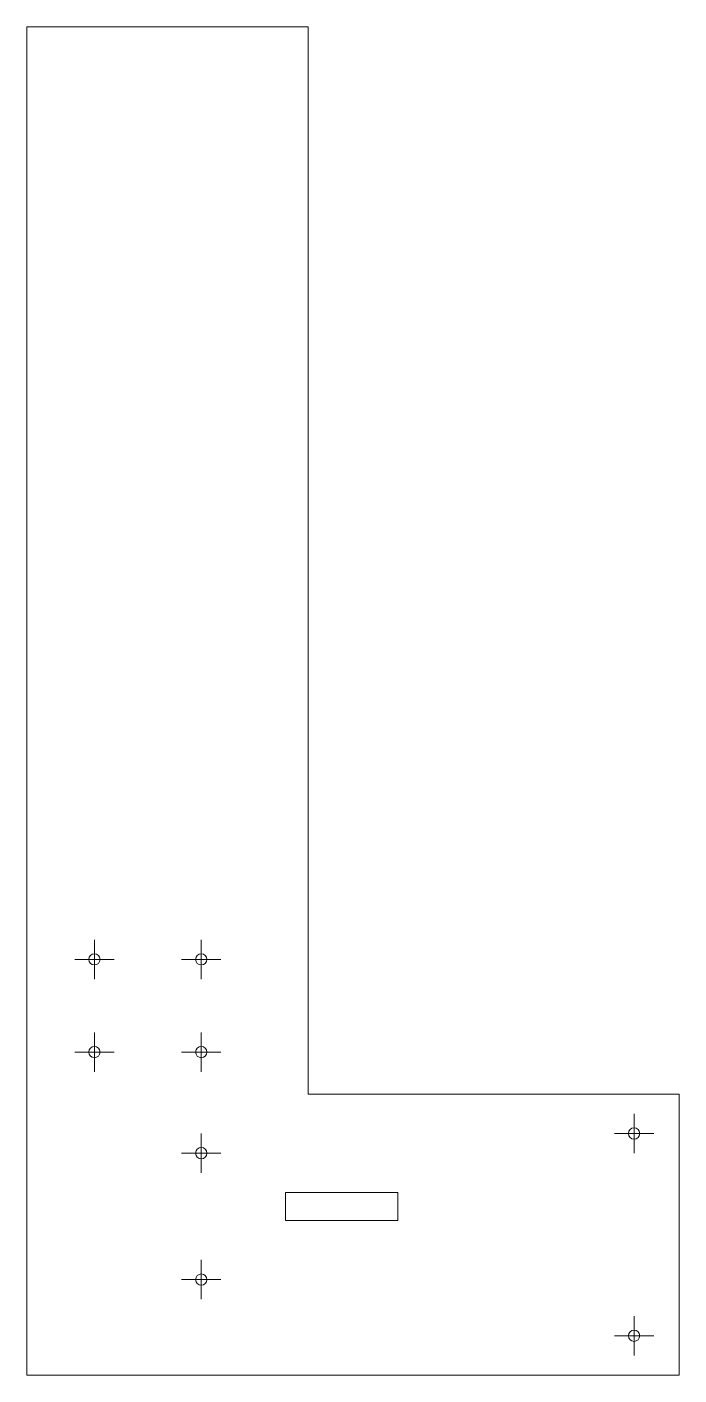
# Model space of a CAD drawing. Header units: millimetres. Extents: x 0.134 to 0.25, y 0.507 to 0.747.
import ezdxf

# ---------------------------------------------------------------- set-up
doc = ezdxf.new("R2010")
doc.units = ezdxf.units.MM

# ---------------------------------------------------------------- blocks, each defined once
blk = doc.blocks.new('SW_CENTERMARKSYMBOL_0')
at = {"color": 0, "linetype": 'Continuous', "lineweight": 0}
for p, q in [((0, 0.0025), (0, 0.0035)), ((0, 0), (0, 0.0025)), ((-0.0025, 0), (-0.0035, 0)), ((0, 0), (-0.0025, 0)), ((0, 0), (0, -0.0025)), ((0, 0), (0.0025, 0)), ((0.0025, 0), (0.0035, 0)), ((0, -0.0025), (0, -0.0035))]:
    blk.add_line(p, q, dxfattribs=at)
blk = doc.blocks.new('SW_CENTERMARKSYMBOL_1')
at = {"color": 0, "linetype": 'Continuous', "lineweight": 0}
for p, q in [((0, 0.0025), (0, 0.0035)), ((0, 0), (0, 0.0025)), ((-0.0025, 0), (-0.0035, 0)), ((0, 0), (-0.0025, 0)), ((0, 0), (0, -0.0025)), ((0, 0), (0.0025, 0)), ((0.0025, 0), (0.0035, 0)), ((0, -0.0025), (0, -0.0035))]:
    blk.add_line(p, q, dxfattribs=at)
blk = doc.blocks.new('SW_CENTERMARKSYMBOL_2')
at = {"color": 0, "linetype": 'Continuous', "lineweight": 0}
for p, q in [((0, 0.0025), (0, 0.0035)), ((0, 0), (0, 0.0025)), ((-0.0025, 0), (-0.0035, 0)), ((0, 0), (-0.0025, 0)), ((0, 0), (0, -0.0025)), ((0, 0), (0.0025, 0)), ((0.0025, 0), (0.0035, 0)), ((0, -0.0025), (0, -0.0035))]:
    blk.add_line(p, q, dxfattribs=at)
blk = doc.blocks.new('SW_CENTERMARKSYMBOL_3')
at = {"color": 0, "linetype": 'Continuous', "lineweight": 0}
for p, q in [((0, 0.0025), (0, 0.0035)), ((0, 0), (0, 0.0025)), ((-0.0025, 0), (-0.0035, 0)), ((0, 0), (-0.0025, 0)), ((0, 0), (0, -0.0025)), ((0, 0), (0.0025, 0)), ((0.0025, 0), (0.0035, 0)), ((0, -0.0025), (0, -0.0035))]:
    blk.add_line(p, q, dxfattribs=at)
blk = doc.blocks.new('SW_CENTERMARKSYMBOL_4')
at = {"color": 0, "linetype": 'Continuous', "lineweight": 0}
for p, q in [((0, 0.0025), (0, 0.0035)), ((0, 0), (0, 0.0025)), ((-0.0025, 0), (-0.0035, 0)), ((0, 0), (-0.0025, 0)), ((0, 0), (0, -0.0025)), ((0, 0), (0.0025, 0)), ((0.0025, 0), (0.0035, 0)), ((0, -0.0025), (0, -0.0035))]:
    blk.add_line(p, q, dxfattribs=at)
blk = doc.blocks.new('SW_CENTERMARKSYMBOL_5')
at = {"color": 0, "linetype": 'Continuous', "lineweight": 0}
for p, q in [((0, 0.0025), (0, 0.0035)), ((0, 0), (0, 0.0025)), ((-0.0025, 0), (-0.0035, 0)), ((0, 0), (-0.0025, 0)), ((0, 0), (0, -0.0025)), ((0, 0), (0.0025, 0)), ((0.0025, 0), (0.0035, 0)), ((0, -0.0025), (0, -0.0035))]:
    blk.add_line(p, q, dxfattribs=at)
blk = doc.blocks.new('SW_CENTERMARKSYMBOL_6')
at = {"color": 0, "linetype": 'Continuous', "lineweight": 0}
for p, q in [((0, 0.0025), (0, 0.0035)), ((0, 0), (0, 0.0025)), ((-0.0025, 0), (-0.0035, 0)), ((0, 0), (-0.0025, 0)), ((0, 0), (0, -0.0025)), ((0, 0), (0.0025, 0)), ((0.0025, 0), (0.0035, 0)), ((0, -0.0025), (0, -0.0035))]:
    blk.add_line(p, q, dxfattribs=at)
blk = doc.blocks.new('SW_CENTERMARKSYMBOL_7')
at = {"color": 0, "linetype": 'Continuous', "lineweight": 0}
for p, q in [((0, 0.0025), (0, 0.0035)), ((0, 0), (0, 0.0025)), ((-0.0025, 0), (-0.0035, 0)), ((0, 0), (-0.0025, 0)), ((0, 0), (0, -0.0025)), ((0, 0), (0.0025, 0)), ((0.0025, 0), (0.0035, 0)), ((0, -0.0025), (0, -0.0035))]:
    blk.add_line(p, q, dxfattribs=at)

msp = doc.modelspace()

# ---------------------------------------------------------------- linework, layer by layer
at = {"color": 7, "linetype": 'Continuous', "lineweight": 15}
for p, q in [((0.13424, 0.7473), (0.13424, 0.5073)), ((0.18424, 0.7473), (0.13424, 0.7473)), ((0.18424, 0.5573), (0.18424, 0.7473)), ((0.18424, 0.5573), (0.25024, 0.5573)), ((0.25024, 0.5573), (0.25024, 0.5073)), ((0.18024, 0.5398), (0.18024, 0.5348)), ((0.20024, 0.5398), (0.18024, 0.5398)), ((0.20024, 0.5348), (0.20024, 0.5398)), ((0.18024, 0.5348), (0.20024, 0.5348)), ((0.13424, 0.5073), (0.25024, 0.5073))]:
    msp.add_line(p, q, dxfattribs=at)
for centre in [(0.14624, 0.5813), (0.16524, 0.5813), (0.14624, 0.5648), (0.16524, 0.5648), (0.24224, 0.5503), (0.16524, 0.5468), (0.16524, 0.5243), (0.24224, 0.5143)]:
    msp.add_circle(centre, 0.001, dxfattribs=at)

# ---------------------------------------------------------------- block references
at = {"color": 7, "linetype": 'Continuous', "lineweight": 0}
for name, p in [('SW_CENTERMARKSYMBOL_2', (0.14624, 0.5813)), ('SW_CENTERMARKSYMBOL_3', (0.16524, 0.5813)), ('SW_CENTERMARKSYMBOL_0', (0.14624, 0.5648)), ('SW_CENTERMARKSYMBOL_1', (0.16524, 0.5648)), ('SW_CENTERMARKSYMBOL_5', (0.24224, 0.5503)), ('SW_CENTERMARKSYMBOL_7', (0.16524, 0.5468)), ('SW_CENTERMARKSYMBOL_6', (0.16524, 0.5243)), ('SW_CENTERMARKSYMBOL_4', (0.24224, 0.5143))]:
    msp.add_blockref(name, p, dxfattribs=at)

doc.saveas('drawing.dxf')
